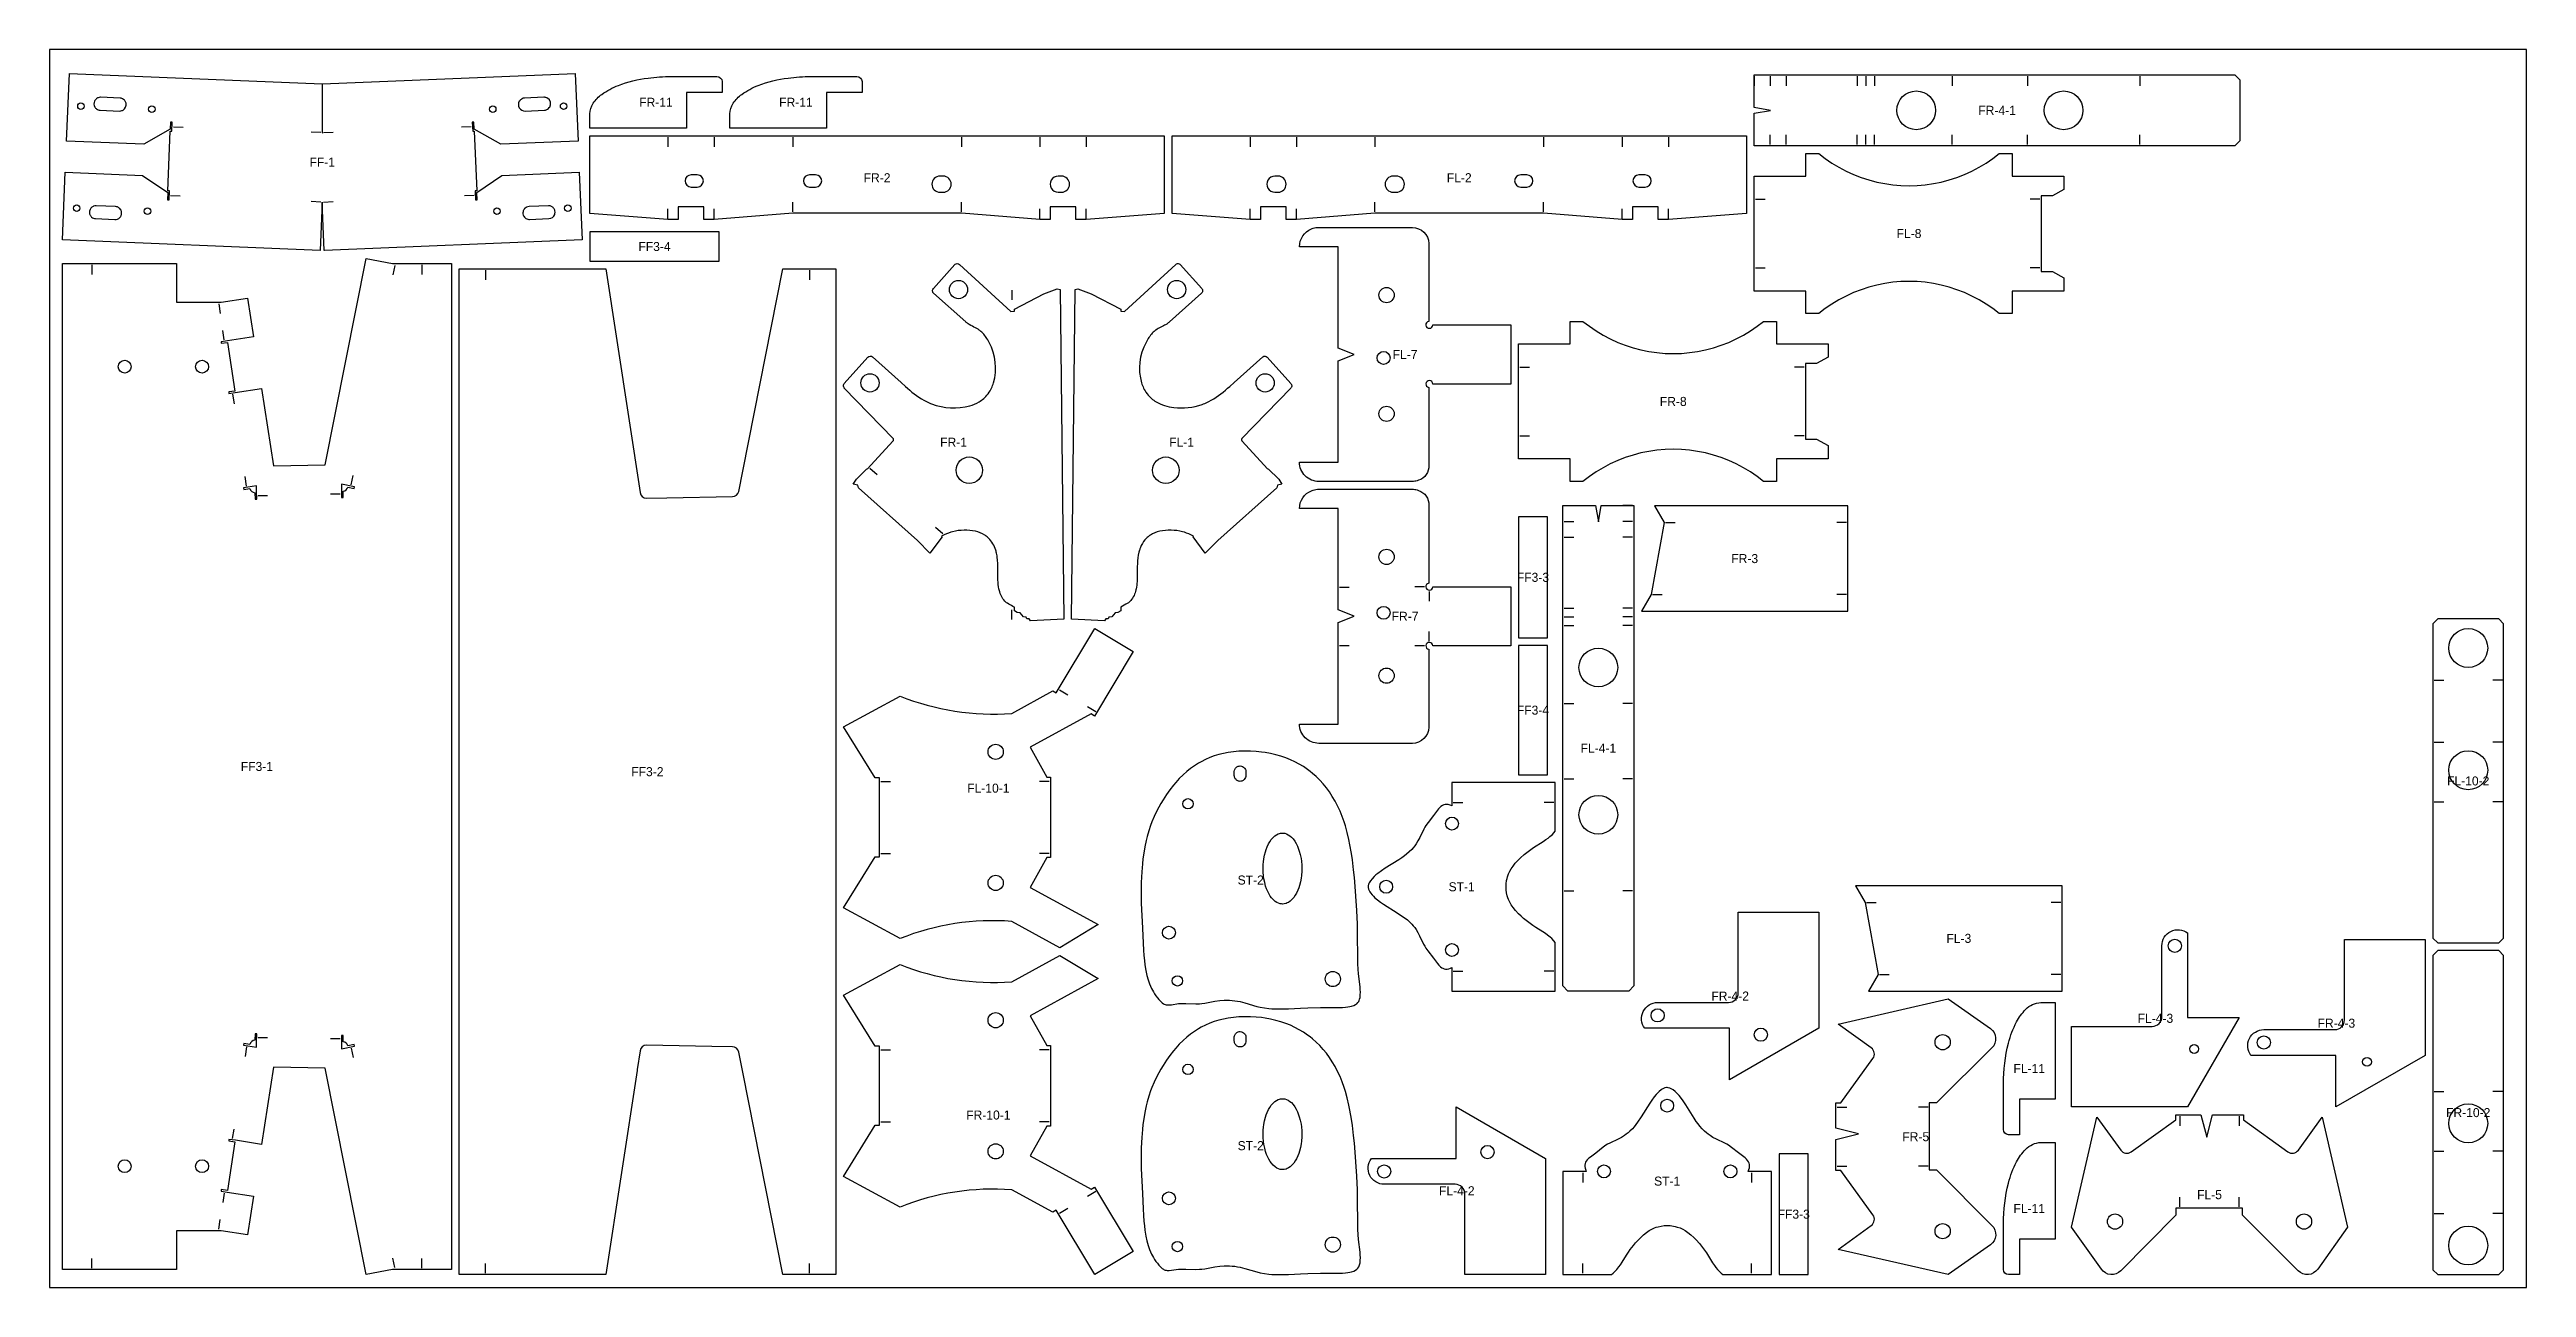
# Model space of a CAD drawing. Header units: inches. Extents: x 0 to 96, y 0 to 48.
import ezdxf
from ezdxf.enums import TextEntityAlignment as Align

# ---------------------------------------------------------------- set-up
doc = ezdxf.new("R2010")
doc.units = ezdxf.units.IN
doc.header["$MEASUREMENT"] = 0
for name, color, linetype in [('CUT', 7, 'Continuous'), ('LABEL', 3, 'Continuous'), ('MARK', 1, 'Continuous'), ('SHEET', 8, 'Continuous')]:
    doc.layers.add(name, color=color, linetype=linetype)

msp = doc.modelspace()

# ---------------------------------------------------------------- linework, layer by layer
at = {"layer": 'CUT'}
for points in [[(16.574, 42.175), (16.563, 42.452), (17.535, 43.117), (20.532, 43.242), (20.642, 40.619), (10.651, 40.203), (10.65, 40.203), (10.572, 42.087), (10.571, 42.076), (10.571, 42.076), (10.571, 42.076), (10.571, 42.076), (10.571, 42.076), (10.57, 42.076), (10.57, 42.076), (10.57, 42.076), (10.57, 42.075), (10.57, 42.075), (10.491, 40.203), (10.49, 40.203), (0.5, 40.619), (0.609, 43.242), (3.607, 43.117), (4.579, 42.452), (4.567, 42.175), (4.567, 42.175), (4.567, 42.175), (4.567, 42.175), (4.567, 42.175), (4.568, 42.175), (4.568, 42.175), (4.63, 42.172), (4.63, 42.172), (4.63, 42.172), (4.631, 42.172), (4.645, 42.517), (4.645, 42.517), (4.645, 42.517), (4.645, 42.517), (4.645, 42.518), (4.583, 42.52), (4.679, 44.839), (4.741, 44.837), (4.742, 44.837), (4.742, 44.837), (4.742, 44.837), (4.742, 44.837), (4.756, 45.182), (4.756, 45.182), (4.756, 45.182), (4.756, 45.182), (4.756, 45.182), (4.756, 45.182), (4.756, 45.182), (4.693, 45.185), (4.693, 45.185), (4.693, 45.185), (4.693, 45.185), (4.693, 45.185), (4.693, 45.185), (4.693, 45.185), (4.681, 44.908), (3.657, 44.326), (0.66, 44.45), (0.769, 47.073), (10.564, 46.665), (10.563, 44.767), (10.578, 44.767), (10.578, 46.665), (20.373, 47.073), (20.482, 44.45), (17.485, 44.326), (16.46, 44.908), (16.449, 45.185), (16.449, 45.185), (16.449, 45.185), (16.449, 45.185), (16.449, 45.185), (16.386, 45.182), (16.386, 45.182), (16.386, 45.182), (16.386, 45.182), (16.386, 45.182), (16.4, 44.837), (16.4, 44.837), (16.4, 44.837), (16.4, 44.837), (16.4, 44.837), (16.462, 44.839), (16.559, 42.52), (16.497, 42.518), (16.497, 42.517), (16.497, 42.517), (16.497, 42.517), (16.496, 42.517), (16.511, 42.172), (16.511, 42.172), (16.511, 42.172), (16.511, 42.172), (16.511, 42.172), (16.511, 42.172), (16.511, 42.172), (16.574, 42.175), (16.574, 42.175), (16.574, 42.175), (16.574, 42.175), (16.574, 42.175), (16.574, 42.175)], [(66.703, 45.642), (66.069, 45.754), (66.069, 47.015), (84.697, 47.015), (84.896, 46.823), (84.896, 44.461), (84.697, 44.269), (66.069, 44.269), (66.069, 45.531)], [(39.783, 41.904), (38.783, 41.904), (38.783, 41.404), (38.387, 41.404), (35.345, 41.654), (28.802, 41.654), (25.76, 41.404), (25.364, 41.404), (25.364, 41.904), (24.364, 41.904), (24.364, 41.404), (23.968, 41.404), (20.942, 41.644), (20.942, 44.654), (43.205, 44.654), (43.205, 41.644), (40.179, 41.404), (39.783, 41.404)], [(46.928, 41.904), (46.928, 41.404), (46.532, 41.404), (43.505, 41.644), (43.505, 44.654), (65.769, 44.654), (65.769, 41.644), (62.742, 41.404), (62.346, 41.404), (62.346, 41.904), (61.346, 41.904), (61.346, 41.404), (60.95, 41.404), (57.908, 41.654), (51.366, 41.654), (48.324, 41.404), (47.928, 41.404), (47.928, 41.904)], [(78.069, 43.094), (78.069, 42.578), (77.626, 42.333), (77.194, 42.333), (77.194, 39.396), (77.626, 39.396), (78.069, 39.151), (78.069, 38.635), (76.069, 38.635), (76.069, 37.76), (75.569, 37.76), (75.319, 37.953), (75.058, 38.131), (74.788, 38.295), (74.509, 38.442), (74.221, 38.573), (73.927, 38.688), (73.627, 38.786), (73.321, 38.866), (73.012, 38.929), (72.699, 38.974), (72.385, 39.001), (72.069, 39.01), (71.753, 39.001), (71.438, 38.974), (71.126, 38.929), (70.816, 38.866), (70.511, 38.786), (70.211, 38.688), (69.916, 38.573), (69.629, 38.442), (69.35, 38.295), (69.079, 38.131), (68.819, 37.953), (68.569, 37.76), (68.069, 37.76), (68.069, 38.635), (66.069, 38.635), (66.069, 43.094), (68.069, 43.094), (68.069, 43.969), (68.569, 43.969), (68.819, 43.776), (69.079, 43.598), (69.35, 43.435), (69.629, 43.287), (69.916, 43.156), (70.211, 43.041), (70.511, 42.943), (70.816, 42.863), (71.126, 42.8), (71.438, 42.755), (71.753, 42.728), (72.069, 42.719), (72.385, 42.728), (72.699, 42.755), (73.012, 42.8), (73.321, 42.863), (73.627, 42.943), (73.927, 43.041), (74.221, 43.156), (74.509, 43.287), (74.788, 43.435), (75.058, 43.598), (75.319, 43.776), (75.569, 43.969), (76.069, 43.969), (76.069, 43.094)], [(25.955, 39.8), (25.955, 40.925), (20.942, 40.925), (20.942, 39.8)], [(6.954, 5.743), (6.945, 5.681), (7.181, 5.645), (6.892, 3.758), (6.656, 3.794), (6.646, 3.732), (6.883, 3.696), (7.907, 3.539), (7.679, 2.045), (6.654, 2.202), (4.924, 2.202), (4.924, 0.702), (0.5, 0.702), (0.5, 39.702), (4.924, 39.702), (4.924, 38.202), (6.654, 38.202), (7.679, 38.359), (7.907, 36.864), (6.893, 36.709), (6.646, 36.671), (6.656, 36.609), (6.892, 36.645), (7.181, 34.758), (6.945, 34.722), (6.954, 34.66), (7.191, 34.696), (8.216, 34.853), (8.674, 31.858), (10.682, 31.895), (12.27, 39.903), (13.287, 39.702), (15.573, 39.702), (15.573, 0.702), (13.287, 0.702), (12.27, 0.5), (10.682, 8.508), (8.674, 8.545), (8.216, 5.55), (7.201, 5.706)], [(68.931, 32.126), (66.931, 32.126), (66.931, 31.251), (66.431, 31.251), (66.181, 31.444), (65.92, 31.622), (65.65, 31.785), (65.371, 31.933), (65.084, 32.064), (64.789, 32.179), (64.489, 32.276), (64.184, 32.357), (63.874, 32.42), (63.561, 32.465), (63.247, 32.492), (62.931, 32.501), (62.615, 32.492), (62.301, 32.465), (61.988, 32.42), (61.679, 32.357), (61.373, 32.276), (61.073, 32.179), (60.779, 32.064), (60.491, 31.933), (60.212, 31.785), (59.942, 31.622), (59.681, 31.444), (59.431, 31.251), (58.931, 31.251), (58.931, 32.126), (56.931, 32.126), (56.931, 36.585), (58.931, 36.585), (58.931, 37.46), (59.431, 37.46), (59.681, 37.267), (59.942, 37.088), (60.212, 36.925), (60.491, 36.778), (60.779, 36.646), (61.073, 36.532), (61.373, 36.434), (61.679, 36.354), (61.988, 36.291), (62.301, 36.246), (62.615, 36.219), (62.931, 36.21), (63.247, 36.219), (63.561, 36.246), (63.874, 36.291), (64.184, 36.354), (64.489, 36.434), (64.789, 36.532), (65.084, 36.646), (65.371, 36.778), (65.65, 36.925), (65.92, 37.088), (66.181, 37.267), (66.431, 37.46), (66.931, 37.46), (66.931, 36.585), (68.931, 36.585), (68.931, 36.069), (68.488, 35.824), (68.056, 35.824), (68.056, 32.886), (68.488, 32.886), (68.931, 32.642)], [(58.056, 29.879), (56.931, 29.879), (56.931, 25.192), (58.056, 25.192)], [(60.028, 29.687), (60.14, 30.321), (61.401, 30.321), (61.401, 11.693), (61.209, 11.494), (58.847, 11.494), (58.655, 11.693), (58.655, 30.321), (59.917, 30.321)], [(62.201, 30.304), (62.576, 29.658), (62.076, 26.866), (61.701, 26.22), (69.701, 26.22), (69.701, 30.304)], [(94.926, 25.92), (92.561, 25.92), (92.371, 25.73), (92.371, 13.55), (92.561, 13.36), (94.926, 13.36), (95.116, 13.55), (95.116, 25.73)], [(58.056, 24.892), (56.931, 24.892), (56.931, 19.879), (58.056, 19.879)], [(43.126, 11.037), (43.17, 11.004), (43.202, 10.987), (43.236, 10.973), (43.274, 10.963), (43.316, 10.957), (43.39, 10.956), (43.486, 10.964), (43.753, 11.005), (43.884, 11.015), (44.037, 11.015), (44.426, 10.999), (44.57, 11.003), (44.664, 11.011), (44.773, 11.026), (45.168, 11.096), (45.361, 11.124), (45.52, 11.136), (45.625, 11.139), (45.731, 11.136), (45.835, 11.13), (45.938, 11.119), (46.041, 11.103), (46.143, 11.083), (46.321, 11.038), (46.796, 10.901), (46.924, 10.869), (47.086, 10.838), (47.255, 10.816), (47.376, 10.806), (47.579, 10.799), (47.732, 10.799), (48.015, 10.808), (48.487, 10.832), (48.768, 10.842), (49.255, 10.851), (49.97, 10.854), (50.118, 10.858), (50.23, 10.865), (50.322, 10.876), (50.4, 10.889), (50.466, 10.905), (50.548, 10.934), (50.613, 10.967), (50.665, 11.004), (50.706, 11.046), (50.739, 11.094), (50.757, 11.132), (50.773, 11.175), (50.791, 11.25), (50.803, 11.342), (50.805, 11.455), (50.802, 11.548), (50.792, 11.661), (50.738, 12.156), (50.723, 12.347), (50.712, 12.545), (50.703, 12.878), (50.699, 13.595), (50.688, 14.086), (50.667, 14.614), (50.634, 15.17), (50.605, 15.552), (50.575, 15.891), (50.545, 16.188), (50.495, 16.585), (50.459, 16.828), (50.4, 17.168), (50.359, 17.371), (50.295, 17.646), (50.226, 17.895), (50.177, 18.05), (50.1, 18.268), (50.016, 18.474), (49.924, 18.672), (49.825, 18.862), (49.718, 19.043), (49.605, 19.215), (49.486, 19.378), (49.36, 19.532), (49.23, 19.676), (49.094, 19.81), (48.954, 19.934), (48.857, 20.012), (48.757, 20.087), (48.601, 20.194), (48.437, 20.292), (48.268, 20.382), (48.094, 20.463), (47.913, 20.536), (47.724, 20.601), (47.529, 20.657), (47.327, 20.704), (47.12, 20.742), (46.979, 20.762), (46.764, 20.784), (46.544, 20.796), (46.319, 20.797), (46.096, 20.789), (45.884, 20.771), (45.684, 20.743), (45.495, 20.707), (45.315, 20.662), (45.14, 20.608), (44.968, 20.543), (44.801, 20.47), (44.638, 20.387), (44.533, 20.327), (44.379, 20.23), (44.227, 20.121), (44.077, 20.002), (43.931, 19.871), (43.788, 19.73), (43.649, 19.579), (43.558, 19.471), (43.424, 19.298), (43.291, 19.111), (43.16, 18.908), (43.074, 18.764), (42.992, 18.619), (42.882, 18.405), (42.816, 18.264), (42.727, 18.055), (42.675, 17.917), (42.605, 17.711), (42.543, 17.492), (42.505, 17.337), (42.453, 17.089), (42.421, 16.912), (42.379, 16.624), (42.356, 16.424), (42.329, 16.12), (42.316, 15.914), (42.308, 15.705), (42.304, 15.387), (42.307, 15.164), (42.315, 14.907), (42.362, 13.937), (42.385, 13.351), (42.398, 13.084), (42.414, 12.87), (42.432, 12.684), (42.453, 12.515), (42.489, 12.294), (42.531, 12.102), (42.578, 11.931), (42.632, 11.777), (42.671, 11.682), (42.713, 11.592), (42.781, 11.465), (42.83, 11.385), (42.883, 11.309), (42.939, 11.236), (42.998, 11.166), (43.061, 11.1)], [(45.919, 19.85), (45.919, 20.012), (45.928, 20.059), (45.946, 20.104), (45.964, 20.131), (45.985, 20.155), (46.022, 20.185), (46.065, 20.207), (46.112, 20.219), (46.144, 20.221), (46.192, 20.216), (46.237, 20.201), (46.279, 20.176), (46.314, 20.144), (46.333, 20.118), (46.348, 20.09), (46.36, 20.06), (46.368, 20.012), (46.367, 19.818), (46.355, 19.771), (46.333, 19.729), (46.303, 19.691), (46.266, 19.661), (46.238, 19.645), (46.207, 19.634), (46.176, 19.627), (46.144, 19.625), (46.112, 19.627), (46.081, 19.634), (46.036, 19.652), (46.009, 19.67), (45.985, 19.691), (45.955, 19.728), (45.939, 19.756), (45.928, 19.786), (45.921, 19.818)], [(58.355, 11.494), (58.355, 13.378), (58.306, 13.438), (58.224, 13.525), (58.163, 13.581), (58.06, 13.664), (57.979, 13.721), (57.88, 13.786), (57.6, 13.958), (57.485, 14.033), (57.38, 14.107), (57.226, 14.226), (57.127, 14.31), (57.031, 14.397), (56.937, 14.489), (56.816, 14.618), (56.724, 14.732), (56.651, 14.838), (56.593, 14.94), (56.546, 15.042), (56.521, 15.113), (56.499, 15.187), (56.473, 15.301), (56.458, 15.419), (56.453, 15.538), (56.459, 15.657), (56.474, 15.775), (56.49, 15.852), (56.51, 15.927), (56.548, 16.035), (56.595, 16.137), (56.652, 16.237), (56.722, 16.339), (56.81, 16.448), (56.92, 16.567), (57.01, 16.656), (57.155, 16.787), (57.255, 16.87), (57.409, 16.987), (57.516, 17.061), (57.895, 17.296), (57.999, 17.366), (58.082, 17.427), (58.153, 17.484), (58.245, 17.57), (58.3, 17.629), (58.355, 17.696), (58.355, 19.579), (54.355, 19.579), (54.355, 18.672), (54.279, 18.705), (54.211, 18.723), (54.147, 18.73), (54.089, 18.726), (54.034, 18.713), (53.982, 18.689), (53.929, 18.654), (53.874, 18.604), (53.834, 18.56), (53.789, 18.503), (53.639, 18.294), (53.428, 18.031), (53.342, 17.912), (53.301, 17.846), (53.26, 17.772), (53.109, 17.45), (53.037, 17.312), (52.966, 17.197), (52.913, 17.124), (52.857, 17.053), (52.798, 16.985), (52.702, 16.89), (52.594, 16.797), (52.511, 16.732), (52.414, 16.663), (52.294, 16.584), (51.768, 16.255), (51.619, 16.158), (51.479, 16.057), (51.406, 15.997), (51.342, 15.938), (51.256, 15.849), (51.192, 15.767), (51.149, 15.696), (51.122, 15.633), (51.108, 15.575), (51.105, 15.539), (51.107, 15.505), (51.119, 15.45), (51.143, 15.39), (51.166, 15.346), (51.197, 15.3), (51.257, 15.223), (51.31, 15.167), (51.369, 15.11), (51.468, 15.025), (51.591, 14.935), (51.703, 14.859), (52.237, 14.525), (52.443, 14.389), (52.542, 14.317), (52.626, 14.251), (52.699, 14.186), (52.795, 14.091), (52.855, 14.023), (52.911, 13.952), (52.964, 13.879), (53.036, 13.764), (53.101, 13.639), (53.256, 13.309), (53.301, 13.228), (53.342, 13.161), (53.418, 13.055), (53.644, 12.772), (53.797, 12.56), (53.845, 12.5), (53.906, 12.438), (53.962, 12.396), (53.998, 12.375), (54.051, 12.355), (54.108, 12.344), (54.167, 12.344), (54.232, 12.355), (54.302, 12.377), (54.355, 12.401), (54.355, 11.494)], [(47.787, 17.618), (47.83, 17.616), (47.873, 17.609), (47.938, 17.59), (48.008, 17.557), (48.072, 17.514), (48.131, 17.464), (48.194, 17.398), (48.261, 17.308), (48.318, 17.214), (48.368, 17.113), (48.4, 17.034), (48.439, 16.921), (48.477, 16.783), (48.506, 16.636), (48.52, 16.533), (48.533, 16.375), (48.537, 16.243), (48.535, 16.136), (48.523, 15.976), (48.509, 15.872), (48.481, 15.722), (48.446, 15.588), (48.418, 15.499), (48.38, 15.401), (48.327, 15.288), (48.281, 15.208), (48.22, 15.12), (48.147, 15.037), (48.082, 14.979), (48.014, 14.933), (47.97, 14.91), (47.926, 14.892), (47.847, 14.872), (47.787, 14.868), (47.744, 14.87), (47.7, 14.877), (47.629, 14.899), (47.565, 14.93), (47.501, 14.972), (47.421, 15.042), (47.36, 15.113), (47.312, 15.178), (47.256, 15.273), (47.206, 15.373), (47.173, 15.452), (47.134, 15.566), (47.097, 15.704), (47.068, 15.851), (47.054, 15.953), (47.04, 16.111), (47.037, 16.243), (47.042, 16.404), (47.051, 16.51), (47.065, 16.614), (47.093, 16.764), (47.127, 16.898), (47.156, 16.987), (47.194, 17.085), (47.247, 17.198), (47.293, 17.278), (47.354, 17.366), (47.426, 17.449), (47.492, 17.507), (47.56, 17.553), (47.625, 17.586), (47.669, 17.601), (47.713, 17.611)], [(70.501, 11.494), (78.001, 11.494), (78.001, 15.579), (70.001, 15.579), (70.376, 14.933), (70.876, 12.14)], [(95.116, 0.69), (95.116, 12.87), (94.926, 13.06), (92.561, 13.06), (92.371, 12.87), (92.371, 0.69), (92.561, 0.5), (94.926, 0.5)], [(43.126, 0.739), (43.17, 0.706), (43.202, 0.688), (43.236, 0.675), (43.274, 0.665), (43.316, 0.659), (43.39, 0.657), (43.486, 0.666), (43.753, 0.707), (43.884, 0.716), (44.037, 0.716), (44.426, 0.7), (44.57, 0.704), (44.664, 0.713), (44.773, 0.727), (45.168, 0.797), (45.361, 0.825), (45.52, 0.837), (45.625, 0.84), (45.731, 0.838), (45.835, 0.831), (45.938, 0.82), (46.041, 0.804), (46.143, 0.784), (46.321, 0.74), (46.796, 0.602), (46.924, 0.571), (47.086, 0.539), (47.255, 0.518), (47.376, 0.508), (47.579, 0.5), (47.732, 0.5), (48.015, 0.509), (48.487, 0.533), (48.768, 0.544), (49.255, 0.552), (49.97, 0.555), (50.118, 0.559), (50.23, 0.566), (50.322, 0.577), (50.4, 0.591), (50.466, 0.607), (50.548, 0.635), (50.613, 0.668), (50.665, 0.705), (50.706, 0.747), (50.739, 0.795), (50.757, 0.833), (50.773, 0.876), (50.791, 0.951), (50.803, 1.043), (50.805, 1.157), (50.802, 1.249), (50.792, 1.363), (50.738, 1.857), (50.723, 2.048), (50.712, 2.247), (50.703, 2.58), (50.699, 3.297), (50.688, 3.787), (50.667, 4.315), (50.634, 4.872), (50.605, 5.253), (50.575, 5.593), (50.545, 5.889), (50.495, 6.286), (50.459, 6.529), (50.4, 6.869), (50.359, 7.072), (50.295, 7.347), (50.226, 7.597), (50.177, 7.751), (50.1, 7.969), (50.016, 8.175), (49.924, 8.373), (49.825, 8.563), (49.718, 8.744), (49.605, 8.916), (49.486, 9.079), (49.36, 9.233), (49.23, 9.377), (49.094, 9.511), (48.954, 9.635), (48.857, 9.713), (48.757, 9.788), (48.601, 9.895), (48.437, 9.993), (48.268, 10.083), (48.094, 10.165), (47.913, 10.238), (47.724, 10.302), (47.529, 10.358), (47.327, 10.405), (47.12, 10.443), (46.979, 10.463), (46.764, 10.485), (46.544, 10.497), (46.319, 10.499), (46.096, 10.49), (45.884, 10.472), (45.684, 10.444), (45.495, 10.408), (45.315, 10.363), (45.14, 10.309), (44.968, 10.245), (44.801, 10.171), (44.638, 10.088), (44.533, 10.028), (44.379, 9.931), (44.227, 9.822), (44.077, 9.703), (43.931, 9.572), (43.788, 9.432), (43.649, 9.28), (43.558, 9.172), (43.424, 8.999), (43.291, 8.812), (43.16, 8.609), (43.074, 8.465), (42.992, 8.32), (42.882, 8.106), (42.816, 7.965), (42.727, 7.756), (42.675, 7.619), (42.605, 7.412), (42.543, 7.193), (42.505, 7.038), (42.453, 6.79), (42.421, 6.613), (42.379, 6.325), (42.356, 6.125), (42.329, 5.821), (42.316, 5.615), (42.308, 5.406), (42.304, 5.088), (42.307, 4.865), (42.315, 4.609), (42.362, 3.638), (42.385, 3.053), (42.398, 2.785), (42.414, 2.571), (42.432, 2.385), (42.453, 2.217), (42.489, 1.995), (42.531, 1.803), (42.578, 1.632), (42.632, 1.478), (42.671, 1.383), (42.713, 1.293), (42.781, 1.166), (42.83, 1.086), (42.883, 1.01), (42.939, 0.937), (42.998, 0.868), (43.061, 0.801)], [(45.919, 9.551), (45.919, 9.713), (45.928, 9.761), (45.946, 9.805), (45.964, 9.832), (45.985, 9.856), (46.022, 9.887), (46.065, 9.908), (46.112, 9.92), (46.144, 9.922), (46.192, 9.917), (46.237, 9.902), (46.279, 9.878), (46.314, 9.845), (46.333, 9.819), (46.348, 9.791), (46.36, 9.761), (46.368, 9.714), (46.367, 9.519), (46.355, 9.473), (46.333, 9.43), (46.303, 9.392), (46.266, 9.362), (46.238, 9.347), (46.207, 9.336), (46.176, 9.329), (46.144, 9.326), (46.112, 9.329), (46.081, 9.335), (46.036, 9.354), (46.009, 9.371), (45.985, 9.392), (45.955, 9.429), (45.939, 9.457), (45.928, 9.487), (45.921, 9.519)], [(58.655, 0.5), (60.538, 0.5), (60.599, 0.549), (60.686, 0.632), (60.742, 0.693), (60.824, 0.795), (60.882, 0.877), (60.947, 0.976), (61.119, 1.256), (61.194, 1.37), (61.268, 1.476), (61.387, 1.629), (61.471, 1.728), (61.558, 1.824), (61.649, 1.918), (61.779, 2.039), (61.893, 2.131), (61.999, 2.204), (62.101, 2.263), (62.203, 2.309), (62.274, 2.335), (62.348, 2.357), (62.462, 2.382), (62.58, 2.397), (62.699, 2.402), (62.818, 2.397), (62.936, 2.381), (63.012, 2.365), (63.087, 2.345), (63.196, 2.307), (63.298, 2.261), (63.398, 2.204), (63.5, 2.133), (63.608, 2.045), (63.727, 1.936), (63.817, 1.845), (63.948, 1.7), (64.031, 1.601), (64.148, 1.446), (64.221, 1.34), (64.457, 0.961), (64.527, 0.856), (64.588, 0.773), (64.645, 0.703), (64.731, 0.61), (64.79, 0.555), (64.856, 0.5), (66.74, 0.5), (66.74, 4.5), (65.833, 4.5), (65.865, 4.576), (65.884, 4.645), (65.891, 4.708), (65.887, 4.766), (65.874, 4.821), (65.85, 4.874), (65.815, 4.926), (65.765, 4.981), (65.721, 5.021), (65.664, 5.067), (65.455, 5.216), (65.191, 5.427), (65.073, 5.513), (65.007, 5.554), (64.933, 5.595), (64.611, 5.746), (64.472, 5.818), (64.358, 5.889), (64.284, 5.942), (64.214, 5.998), (64.146, 6.058), (64.05, 6.153), (63.958, 6.261), (63.893, 6.345), (63.824, 6.442), (63.745, 6.561), (63.416, 7.088), (63.319, 7.236), (63.217, 7.376), (63.158, 7.449), (63.099, 7.513), (63.009, 7.599), (62.928, 7.663), (62.857, 7.706), (62.793, 7.733), (62.736, 7.747), (62.7, 7.75), (62.665, 7.748), (62.61, 7.736), (62.55, 7.713), (62.507, 7.689), (62.461, 7.659), (62.384, 7.598), (62.328, 7.545), (62.27, 7.487), (62.186, 7.387), (62.095, 7.264), (62.02, 7.152), (61.686, 6.618), (61.55, 6.412), (61.478, 6.313), (61.411, 6.229), (61.347, 6.156), (61.251, 6.06), (61.184, 6), (61.113, 5.944), (61.04, 5.891), (60.925, 5.82), (60.8, 5.754), (60.47, 5.599), (60.388, 5.555), (60.322, 5.513), (60.216, 5.437), (59.933, 5.211), (59.72, 5.059), (59.661, 5.01), (59.599, 4.949), (59.556, 4.893), (59.536, 4.858), (59.516, 4.804), (59.505, 4.748), (59.505, 4.688), (59.515, 4.623), (59.538, 4.553), (59.562, 4.5), (58.655, 4.5)], [(47.787, 7.319), (47.83, 7.317), (47.873, 7.31), (47.938, 7.291), (48.008, 7.258), (48.072, 7.216), (48.131, 7.166), (48.194, 7.1), (48.261, 7.009), (48.318, 6.915), (48.368, 6.814), (48.4, 6.736), (48.439, 6.622), (48.477, 6.484), (48.506, 6.337), (48.52, 6.234), (48.533, 6.076), (48.537, 5.944), (48.535, 5.837), (48.523, 5.678), (48.509, 5.574), (48.481, 5.423), (48.446, 5.289), (48.418, 5.2), (48.38, 5.103), (48.327, 4.99), (48.281, 4.91), (48.22, 4.822), (48.147, 4.739), (48.082, 4.681), (48.014, 4.634), (47.97, 4.611), (47.926, 4.593), (47.847, 4.574), (47.787, 4.569), (47.744, 4.572), (47.7, 4.579), (47.629, 4.6), (47.565, 4.631), (47.501, 4.673), (47.421, 4.744), (47.36, 4.814), (47.312, 4.88), (47.256, 4.974), (47.206, 5.075), (47.173, 5.153), (47.134, 5.267), (47.097, 5.405), (47.068, 5.552), (47.054, 5.655), (47.04, 5.812), (47.037, 5.944), (47.042, 6.105), (47.051, 6.211), (47.065, 6.315), (47.093, 6.466), (47.127, 6.599), (47.156, 6.688), (47.194, 6.786), (47.247, 6.899), (47.293, 6.979), (47.354, 7.067), (47.426, 7.15), (47.492, 7.208), (47.56, 7.255), (47.625, 7.287), (47.669, 7.302), (47.713, 7.313)], [(68.165, 5.187), (67.04, 5.187), (67.04, 0.5), (68.165, 0.5)]]:
    msp.add_lwpolyline(points, close=True, dxfattribs=at)
for points in [[(1.957, 46.147), (1.957, 46.147, 0.074468), (1.885, 46.132), (1.885, 46.132), (1.862, 46.122), (1.862, 46.122), (1.841, 46.111), (1.821, 46.097), (1.821, 46.097), (1.802, 46.081, 0.074966), (1.756, 46.024), (1.756, 46.024), (1.744, 46.002, 0.251077), (1.758, 45.767), (1.771, 45.747), (1.787, 45.728), (1.787, 45.728), (1.804, 45.711), (1.824, 45.695, 0.148408), (1.961, 45.647), (2.71, 45.616, 0.098667), (2.806, 45.631), (2.806, 45.631), (2.829, 45.641), (2.829, 45.641), (2.85, 45.652), (2.85, 45.652), (2.871, 45.666), (2.871, 45.666), (2.89, 45.682), (2.907, 45.699, 0.330378), (2.934, 45.996), (2.92, 46.016), (2.904, 46.035), (2.904, 46.035, 0.198923), (2.731, 46.116), (1.981, 46.147)], [(19.253, 45.661), (19.253, 45.661), (19.276, 45.67), (19.297, 45.682, 0.098706), (19.37, 45.747), (19.384, 45.767), (19.384, 45.767, 0.414192), (19.301, 46.111), (19.279, 46.122, 0.05029), (19.233, 46.139), (19.209, 46.144), (19.185, 46.147), (19.185, 46.147), (19.16, 46.147), (18.411, 46.116, 0.099445), (18.316, 46.093), (18.316, 46.093), (18.294, 46.081), (18.294, 46.081), (18.274, 46.068), (18.274, 46.068), (18.255, 46.052, 0.050477), (18.222, 46.016), (18.208, 45.996), (18.208, 45.996, 0.599159), (18.432, 45.616), (19.181, 45.647, 0.073419)], [(20.942, 44.954), (20.942, 45.504, -0.144631), (21.071, 45.916, -0.088668), (21.406, 46.262, -0.066804), (22.046, 46.607, -0.059091), (23.197, 46.894, -0.033709), (24.092, 46.954), (25.867, 46.954, -0.414), (26.067, 46.754), (26.067, 46.329), (24.692, 46.329), (24.692, 44.954)], [(26.367, 44.954), (26.367, 45.504, -0.144631), (26.496, 45.916, -0.088668), (26.831, 46.262, -0.066804), (27.471, 46.607, -0.059091), (28.622, 46.894, -0.033709), (29.517, 46.954), (31.292, 46.954, -0.414), (31.492, 46.754), (31.492, 46.329), (30.117, 46.329), (30.117, 44.954)], [(24.871, 42.668), (25.107, 42.668, 1), (25.107, 43.14), (24.871, 43.14, 0.998727)], [(29.455, 42.668), (29.692, 42.668, 1), (29.692, 43.14), (29.455, 43.14, 0.999486)], [(34.511, 42.466), (34.636, 42.466, 1), (34.636, 43.091), (34.511, 43.091, 0.998783)], [(39.095, 42.466), (39.22, 42.466, 1), (39.22, 43.091), (39.095, 43.091, 1.000542)], [(47.49, 42.466), (47.615, 42.466, 1), (47.615, 43.091), (47.49, 43.091, 1.000223)], [(52.2, 43.091), (52.075, 43.091, 1), (52.075, 42.466), (52.2, 42.466, 0.998783)], [(57.255, 43.14), (57.019, 43.14, 1), (57.019, 42.668), (57.255, 42.668, 0.999486)], [(61.839, 43.14), (61.603, 43.14, 1), (61.603, 42.668), (61.839, 42.668, 0.998727)], [(2.787, 41.723), (2.787, 41.723), (2.78, 41.746), (2.78, 41.746), (2.77, 41.769, 0.148715), (2.672, 41.876), (2.672, 41.876), (2.65, 41.887), (2.65, 41.887), (2.628, 41.896), (2.627, 41.896, 0.071657), (2.555, 41.91), (1.806, 41.941, 0.098218), (1.71, 41.926), (1.687, 41.917), (1.666, 41.905), (1.666, 41.905), (1.645, 41.891, 0.250659), (1.546, 41.677), (1.549, 41.653), (1.554, 41.629, 0.05029), (1.571, 41.583), (1.582, 41.561), (1.596, 41.541), (1.596, 41.541), (1.612, 41.522), (1.629, 41.505), (1.629, 41.505, 0.173489), (1.785, 41.442), (2.535, 41.41, 0.097668), (2.631, 41.425), (2.631, 41.425), (2.654, 41.435, 0.075109), (2.714, 41.476), (2.714, 41.476), (2.732, 41.494), (2.732, 41.494), (2.747, 41.513), (2.747, 41.513), (2.76, 41.533), (2.76, 41.533), (2.772, 41.555), (2.772, 41.555), (2.781, 41.578), (2.788, 41.601, 0.123759)], [(18.347, 41.674, 0.099377), (18.361, 41.578), (18.37, 41.555), (18.37, 41.555), (18.381, 41.533, 0.100071), (18.446, 41.461), (18.466, 41.447), (18.466, 41.447, 0.148927), (18.607, 41.41), (19.356, 41.442, 0.303254), (19.581, 41.605), (19.581, 41.605), (19.588, 41.629, 0.124375), (19.589, 41.75), (19.582, 41.774, 0.123642), (19.515, 41.875), (19.496, 41.891), (19.476, 41.905), (19.476, 41.905), (19.454, 41.917), (19.454, 41.917), (19.432, 41.926), (19.432, 41.926), (19.408, 41.933), (19.408, 41.933, 0.073929), (19.335, 41.941), (18.586, 41.91, 0.099286), (18.491, 41.887), (18.47, 41.876), (18.47, 41.876, 0.148195), (18.371, 41.769), (18.371, 41.769), (18.362, 41.746), (18.362, 41.746, 0.076042), (18.347, 41.674)], [(50.57, 36.177), (49.945, 36.423), (49.945, 40.354), (49.945, 40.354), (49.945, 40.354), (49.945, 40.354), (49.945, 40.354), (49.945, 40.354), (48.445, 40.354, -0.303391), (48.908, 41.047), (48.942, 41.06), (48.977, 41.072), (48.977, 41.072, -0.074029), (49.195, 41.104), (52.82, 41.104, -0.39751), (53.46, 40.479), (53.46, 37.456, 2.227062), (53.609, 37.323), (56.631, 37.323), (56.631, 35.031), (53.609, 35.031, 2.226373), (53.46, 34.899), (53.46, 31.876, -0.344274), (53.059, 31.298), (53.03, 31.287), (53.001, 31.278, -0.073874), (52.82, 31.251), (49.195, 31.251, -0.414234), (48.445, 32.001), (49.945, 32.001), (49.945, 32.001), (49.945, 32.001), (49.945, 32.001), (49.945, 32.001), (49.945, 32.001), (49.945, 32.001), (49.945, 35.931)], [(30.469, 39.5), (30.469, 0.5), (28.421, 0.5), (26.866, 8.347), (26.71, 9.13, 0.352683), (26.47, 9.332), (25.672, 9.346), (23.14, 9.392, 0.375307), (22.888, 9.18), (22.776, 8.45), (22.77, 8.409), (21.558, 0.5), (15.874, 0.5), (15.874, 39.5), (21.558, 39.5), (22.888, 30.82, 0.375634), (23.14, 30.608), (23.92, 30.622), (26.47, 30.668, 0.352683), (26.71, 30.869), (26.866, 31.653), (28.421, 39.5)], [(34.59, 29.11), (34.59, 29.11), (34.12, 28.467), (34.12, 28.467), (33.634, 28.962), (33.634, 28.962), (31.349, 31.003), (31.349, 31.003), (31.324, 31.103), (31.324, 31.103), (31.324, 31.103), (31.324, 31.103), (31.324, 31.103), (31.324, 31.103), (31.324, 31.103), (31.324, 31.103), (31.324, 31.103), (31.324, 31.103), (31.324, 31.103), (31.151, 31.15), (31.27, 31.344), (31.27, 31.344), (31.679, 31.74), (31.691, 31.73), (31.691, 31.73), (31.691, 31.73), (31.691, 31.73), (31.691, 31.73), (31.692, 31.73), (31.692, 31.73), (31.692, 31.73), (31.692, 31.73), (31.692, 31.73), (32.7, 32.833), (32.707, 32.843), (32.707, 32.843), (32.707, 32.843), (32.712, 32.855, 0.108372), (32.715, 32.881), (32.712, 32.893), (32.712, 32.893), (32.706, 32.905), (32.706, 32.905), (32.706, 32.905), (32.698, 32.915), (30.804, 34.875), (30.792, 34.89), (30.782, 34.906, -0.150932), (30.77, 34.978), (30.773, 34.997, -0.077857), (30.789, 35.031), (30.789, 35.031), (30.8, 35.045), (31.718, 36.07, -0.413612), (31.894, 36.08), (33.004, 35.086), (33.171, 34.938), (33.171, 34.938), (33.256, 34.864), (33.256, 34.864, 0.063511), (33.987, 34.348), (34.037, 34.324, 0.013753), (34.138, 34.278), (34.138, 34.278), (34.189, 34.258), (34.189, 34.258, 0.155847), (35.668, 34.186, 0.062389), (36.026, 34.341), (36.074, 34.37), (36.074, 34.37), (36.12, 34.402), (36.12, 34.402), (36.164, 34.435), (36.207, 34.471), (36.207, 34.471), (36.248, 34.509), (36.248, 34.509), (36.287, 34.549), (36.287, 34.549, 0.055599), (36.456, 34.771), (36.483, 34.82), (36.483, 34.82), (36.509, 34.87), (36.509, 34.87), (36.532, 34.92), (36.532, 34.92), (36.553, 34.972), (36.573, 35.024), (36.573, 35.024), (36.59, 35.077), (36.59, 35.077, 0.197064), (36.415, 36.643), (36.415, 36.643), (36.388, 36.692), (36.388, 36.692), (36.36, 36.741), (36.33, 36.789, 0.094086), (36.057, 37.104), (36.057, 37.104), (36.034, 37.12), (36.034, 37.12), (35.988, 37.151), (35.988, 37.151), (35.941, 37.18), (35.941, 37.18), (35.892, 37.206), (35.892, 37.207, -0.020865), (35.644, 37.338), (35.598, 37.368), (35.575, 37.384), (35.575, 37.384), (35.552, 37.4), (35.531, 37.418), (35.531, 37.418), (35.51, 37.436), (34.263, 38.551), (34.25, 38.566), (34.239, 38.582), (34.239, 38.582), (34.23, 38.599, -0.282551), (34.254, 38.728), (35.087, 39.659), (35.102, 39.673, -0.369144), (35.264, 39.669), (37.256, 37.843), (37.256, 37.843), (37.257, 37.843), (37.398, 37.854), (37.398, 37.854), (37.398, 37.854), (37.398, 37.854), (37.398, 37.854), (37.398, 37.854), (37.398, 37.855), (37.399, 37.855), (37.399, 37.855), (37.399, 37.855), (37.399, 37.937), (38.542, 38.524), (38.542, 38.524), (39.058, 38.718), (39.167, 38.697), (39.307, 25.911), (38.023, 25.848), (37.974, 25.93), (37.974, 25.93), (37.974, 25.93), (37.974, 25.93), (37.974, 25.93), (37.974, 25.93), (37.973, 25.93), (37.973, 25.931), (37.881, 25.924), (37.855, 25.993), (37.855, 25.993), (37.855, 25.993), (37.855, 25.993), (37.855, 25.993), (37.855, 25.993), (37.855, 25.993), (37.854, 25.994), (37.747, 26.001), (37.613, 26.162), (37.613, 26.162), (37.613, 26.162), (37.613, 26.162), (37.613, 26.162), (37.613, 26.163), (37.506, 26.169), (37.399, 26.236), (37.399, 26.377), (37.399, 26.377), (37.399, 26.377), (37.398, 26.377), (37.398, 26.377), (37.398, 26.377), (37.398, 26.377), (37.398, 26.377), (37.398, 26.377), (37.398, 26.377), (37.367, 26.393), (37.336, 26.409), (37.336, 26.409, 0.015823), (37.126, 26.527), (37.126, 26.527), (37.096, 26.55), (37.096, 26.551), (37.066, 26.576, -0.139894), (36.826, 26.969), (36.816, 27.007), (36.806, 27.045), (36.806, 27.045), (36.798, 27.083, -0.041743), (36.76, 27.43, -0.010938), (36.755, 27.819, 0.034785), (36.731, 28.323, 0.02975), (36.694, 28.514), (36.694, 28.514), (36.683, 28.551), (36.683, 28.551), (36.672, 28.588, 0.121406), (36.396, 29.052), (36.368, 29.079, 0.022048), (36.308, 29.129), (36.308, 29.129), (36.277, 29.152), (36.277, 29.152), (36.245, 29.174), (36.245, 29.174, 0.086909), (35.887, 29.321, 0.117197), (35.001, 29.301), (35.001, 29.301), (34.926, 29.281, 0.032759), (34.6, 29.146), (34.572, 29.127), (34.572, 29.127), (34.572, 29.127), (34.572, 29.127), (34.572, 29.127), (34.572, 29.126), (34.572, 29.126), (34.572, 29.126), (34.572, 29.126), (34.572, 29.126), (34.59, 29.11)], [(44.324, 29.11), (44.324, 29.11), (44.341, 29.126), (44.342, 29.126), (44.342, 29.126), (44.342, 29.126), (44.342, 29.126), (44.342, 29.127), (44.342, 29.127), (44.342, 29.127), (44.342, 29.127), (44.341, 29.127), (44.313, 29.146, 0.032759), (43.988, 29.281), (43.913, 29.301), (43.913, 29.301, 0.117197), (43.027, 29.321, 0.088494), (42.669, 29.174), (42.668, 29.174), (42.636, 29.152), (42.636, 29.152), (42.605, 29.129), (42.605, 29.129), (42.575, 29.104), (42.545, 29.079), (42.545, 29.079), (42.517, 29.052, 0.083293), (42.314, 28.768), (42.298, 28.733), (42.282, 28.698), (42.282, 28.698, 0.023409), (42.242, 28.588), (42.23, 28.551), (42.23, 28.551), (42.22, 28.514), (42.22, 28.514, 0.057184), (42.161, 28.052, 0.006968), (42.158, 27.663, -0.053173), (42.116, 27.083), (42.107, 27.045), (42.107, 27.045, -0.129162), (41.903, 26.631), (41.876, 26.602), (41.847, 26.576), (41.847, 26.576), (41.818, 26.551), (41.818, 26.55), (41.787, 26.527), (41.787, 26.527, -0.00747), (41.515, 26.377), (41.515, 26.377), (41.515, 26.377), (41.515, 26.377), (41.515, 26.377), (41.515, 26.377), (41.515, 26.377), (41.515, 26.377), (41.515, 26.377), (41.515, 26.377), (41.515, 26.236), (41.408, 26.169), (41.301, 26.163), (41.301, 26.162), (41.301, 26.162), (41.301, 26.162), (41.301, 26.162), (41.3, 26.162), (41.167, 26.001), (41.059, 25.994), (41.059, 25.993), (41.059, 25.993), (41.059, 25.993), (41.059, 25.993), (41.059, 25.993), (41.059, 25.993), (41.058, 25.993), (41.033, 25.924), (40.94, 25.931), (40.94, 25.93), (40.94, 25.93), (40.94, 25.93), (40.94, 25.93), (40.94, 25.93), (40.94, 25.93), (40.939, 25.93), (40.891, 25.848), (39.607, 25.911), (39.747, 38.697), (39.856, 38.718), (40.372, 38.524), (40.372, 38.524), (41.515, 37.937), (41.515, 37.855), (41.515, 37.855), (41.515, 37.855), (41.515, 37.855), (41.515, 37.854), (41.515, 37.854), (41.515, 37.854), (41.515, 37.854), (41.515, 37.854), (41.516, 37.854), (41.657, 37.843), (41.657, 37.843), (41.657, 37.843), (43.65, 39.669), (43.665, 39.681), (43.682, 39.69), (43.682, 39.69, -0.2819), (43.812, 39.673), (43.826, 39.659), (44.66, 38.728), (44.672, 38.712), (44.681, 38.695), (44.681, 38.695, -0.200045), (44.683, 38.599), (44.675, 38.582, -0.077771), (44.65, 38.551), (43.404, 37.436), (43.383, 37.418), (43.383, 37.418), (43.361, 37.4), (43.339, 37.384, -0.035661), (43.171, 37.284), (43.022, 37.207), (43.022, 37.206), (42.973, 37.18), (42.973, 37.18), (42.925, 37.151), (42.925, 37.151), (42.879, 37.12), (42.879, 37.12), (42.857, 37.104), (42.857, 37.104, 0.090636), (42.583, 36.789), (42.554, 36.741), (42.526, 36.692), (42.526, 36.692), (42.499, 36.643), (42.499, 36.643, 0.197397), (42.323, 35.077), (42.323, 35.077), (42.341, 35.024), (42.341, 35.024), (42.36, 34.972), (42.381, 34.92), (42.381, 34.92), (42.405, 34.87), (42.405, 34.87), (42.43, 34.82), (42.43, 34.82), (42.458, 34.771, 0.055599), (42.626, 34.549), (42.626, 34.549), (42.666, 34.509), (42.666, 34.509), (42.707, 34.471, 0.024498), (42.794, 34.402), (42.794, 34.402), (42.84, 34.37), (42.84, 34.37), (42.887, 34.341, 0.103993), (43.573, 34.119, 0.109761), (44.672, 34.238), (44.724, 34.258), (44.724, 34.258), (44.775, 34.278), (44.775, 34.278), (44.826, 34.3), (44.876, 34.324), (44.876, 34.324), (44.926, 34.348, 0.061923), (45.657, 34.864), (45.658, 34.864), (45.743, 34.938), (45.743, 34.938), (45.91, 35.086), (47.019, 36.08, -0.413779), (47.196, 36.07), (48.113, 35.045), (48.124, 35.031), (48.124, 35.031), (48.134, 35.014), (48.14, 34.997), (48.14, 34.997), (48.144, 34.978, -0.150932), (48.131, 34.906), (48.122, 34.89), (48.11, 34.875), (46.215, 32.915), (46.207, 32.905), (46.207, 32.905), (46.207, 32.905), (46.202, 32.893), (46.202, 32.893), (46.199, 32.881, 0.109818), (46.201, 32.855), (46.206, 32.843), (46.206, 32.843), (46.206, 32.843), (46.214, 32.833), (47.221, 31.73), (47.221, 31.73), (47.222, 31.73), (47.222, 31.73), (47.222, 31.73), (47.222, 31.73), (47.222, 31.73), (47.222, 31.73), (47.223, 31.73), (47.223, 31.73), (47.234, 31.74), (47.643, 31.344), (47.643, 31.344), (47.762, 31.15), (47.59, 31.103), (47.59, 31.103), (47.59, 31.103), (47.59, 31.103), (47.589, 31.103), (47.589, 31.103), (47.589, 31.103), (47.589, 31.103), (47.589, 31.103), (47.589, 31.103), (47.589, 31.103), (47.565, 31.003), (47.564, 31.003), (45.279, 28.962), (45.279, 28.962), (44.793, 28.467), (44.793, 28.467), (44.324, 29.11)], [(8.02, 31.082), (7.514, 31.005), (7.524, 30.943), (7.764, 30.98, 0.282654), (7.963, 30.812), (7.967, 30.569), (8.03, 30.57), (8.025, 30.82)], [(11.31, 31.144), (11.315, 30.869), (11.32, 30.63), (11.382, 30.631), (11.378, 30.874, 0.260837), (11.564, 31.03), (11.802, 30.983), (11.814, 31.044)], [(50.57, 26.024), (49.945, 26.27), (49.945, 30.2), (49.945, 30.2), (49.945, 30.2), (49.945, 30.2), (49.945, 30.201), (49.945, 30.201), (49.945, 30.201), (48.445, 30.201, -0.303249), (48.908, 30.894), (48.942, 30.907), (48.977, 30.918), (48.977, 30.918, -0.07313), (49.195, 30.951), (52.82, 30.951, -0.074553), (53.001, 30.924), (53.03, 30.914), (53.059, 30.903, -0.344274), (53.46, 30.326), (53.46, 27.303, 2.226069), (53.609, 27.17), (56.631, 27.17), (56.631, 24.878), (53.609, 24.878, 2.227366), (53.46, 24.746), (53.46, 21.722, -0.39751), (52.82, 21.097), (49.195, 21.097, -0.414267), (48.445, 21.847), (49.945, 21.847), (49.945, 21.848), (49.945, 21.848), (49.945, 21.848), (49.945, 21.848), (49.945, 21.848), (49.945, 25.778)], [(40.644, 14.068), (39.155, 13.174), (37.292, 14.196, 0.114204), (32.968, 13.528), (30.769, 14.716), (32, 16.697), (32.17, 16.697), (32.17, 19.759), (32, 19.759), (30.769, 21.74), (32.968, 22.928, 0.114204), (37.292, 22.26), (38.881, 23.132), (39.016, 23.051), (40.515, 25.548), (42.004, 24.654), (40.505, 22.157), (40.37, 22.238), (38.013, 20.945), (38.647, 19.789), (38.795, 19.789), (38.795, 16.667), (38.647, 16.667), (38.013, 15.511)], [(65.112, 8.05), (65.112, 10.05), (61.826, 10.05, -0.618), (62.326, 11.05), (65.076, 11.05, 0.4144), (65.451, 11.425), (65.451, 14.55), (68.576, 14.55), (68.576, 10.05)], [(84.869, 10.463), (82.869, 6.998), (78.369, 6.998), (78.369, 10.123), (81.494, 10.123, 0.4144), (81.869, 10.498), (81.869, 13.248, -0.618), (82.869, 13.748), (82.869, 10.463)], [(88.606, 6.998), (88.606, 8.998), (85.321, 8.998, -0.618), (85.821, 9.998), (88.571, 9.998, 0.4144), (88.946, 10.373), (88.946, 13.498), (92.071, 13.498), (92.071, 8.998)], [(40.644, 11.98), (38.013, 10.537), (38.647, 9.381), (38.795, 9.381), (38.795, 6.258), (38.647, 6.258), (38.013, 5.103), (40.37, 3.809), (40.505, 3.89), (42.004, 1.394), (40.515, 0.5), (39.016, 2.996), (38.881, 2.915), (37.292, 3.788, 0.114204), (32.968, 3.12), (30.769, 4.308), (32, 6.288), (32.17, 6.288), (32.17, 9.351), (32, 9.351), (30.769, 11.332), (32.968, 12.52, 0.114204), (37.292, 11.852), (39.155, 12.874)], [(70.106, 5.957), (69.231, 6.179), (69.231, 7.158), (69.426, 7.158), (70.67, 8.878, 0.414073), (70.604, 9.29), (69.324, 10.216), (73.588, 11.194), (75.221, 10.04, -0.466793), (75.283, 9.288), (73.128, 7.158), (72.856, 7.158), (72.856, 4.566), (73.128, 4.566), (75.283, 2.407, -0.466844), (75.221, 1.654), (73.588, 0.5), (69.324, 1.478), (70.604, 2.404, 0.414133), (70.67, 2.816), (69.426, 4.536), (69.231, 4.536), (69.231, 5.734)], [(77.73, 11.05), (77.73, 7.3), (76.355, 7.3), (76.355, 5.925), (75.93, 5.925, -0.414), (75.73, 6.125), (75.73, 7.9, -0.064064), (75.924, 9.475, -0.058587), (76.238, 10.295, -0.076972), (76.59, 10.778, -0.197665), (77.18, 11.05)], [(8.02, 9.321), (8.025, 9.594), (8.03, 9.833), (7.967, 9.834), (7.963, 9.591, 0.2822), (7.764, 9.423), (7.524, 9.46), (7.514, 9.398)], [(11.31, 9.259), (11.814, 9.359), (11.802, 9.42), (11.564, 9.373, 0.261222), (11.378, 9.529), (11.382, 9.772), (11.32, 9.773)], [(54.516, 7), (57.98, 5), (57.98, 0.5), (54.855, 0.5), (54.855, 3.625, 0.4144), (54.48, 4), (51.73, 4, -0.618), (51.23, 5), (54.516, 5)], [(83.607, 5.823), (83.829, 6.698), (85.027, 6.698), (85.027, 6.504), (86.747, 5.26, 0.414133), (87.159, 5.326), (88.085, 6.606), (89.063, 2.342), (87.909, 0.708, -0.466844), (87.157, 0.646), (84.997, 2.801), (84.997, 3.073), (82.405, 3.073), (82.405, 2.801), (80.276, 0.646, -0.466793), (79.523, 0.708), (78.369, 2.342), (79.347, 6.606), (80.273, 5.326, 0.414073), (80.685, 5.26), (82.405, 6.504), (82.405, 6.698), (83.384, 6.698)], [(77.73, 5.625), (77.73, 1.875), (76.355, 1.875), (76.355, 0.5), (75.93, 0.5, -0.414), (75.73, 0.7), (75.73, 2.475, -0.064064), (75.924, 4.05, -0.058587), (76.238, 4.87, -0.076972), (76.59, 5.353, -0.197665), (77.18, 5.625)]]:
    msp.add_lwpolyline(points, format="xyb", close=True, dxfattribs=at)
for centre, radius in [((72.351, 45.642), 0.75), ((78.06, 45.642), 0.75), ((1.216, 45.803), 0.125), ((3.964, 45.689), 0.125), ((17.178, 45.689), 0.125), ((19.925, 45.803), 0.125), ((1.052, 41.848), 0.125), ((3.799, 41.733), 0.125), ((17.342, 41.733), 0.125), ((20.09, 41.848), 0.125), ((35.23, 38.693), 0.354), ((43.683, 38.693), 0.354), ((51.82, 38.479), 0.295), ((2.912, 35.702), 0.25), ((5.912, 35.702), 0.25), ((51.704, 36.043), 0.25), ((31.799, 35.074), 0.354), ((47.114, 35.074), 0.354), ((51.82, 33.876), 0.295), ((35.649, 31.689), 0.512), ((43.265, 31.689), 0.512), ((51.82, 28.326), 0.295), ((51.704, 26.159), 0.25), ((93.743, 24.793), 0.755), ((51.82, 23.722), 0.295), ((60.028, 24.039), 0.75), ((36.67, 20.77), 0.295), ((93.743, 20.056), 0.755), ((44.124, 18.753), 0.2), ((60.028, 18.33), 0.75), ((54.355, 17.987), 0.25), ((36.67, 15.686), 0.295), ((51.805, 15.537), 0.25), ((43.385, 13.757), 0.25), ((82.369, 13.248), 0.256), ((54.355, 13.087), 0.25), ((43.713, 11.887), 0.2), ((49.736, 11.96), 0.295), ((36.67, 10.362), 0.295), ((62.326, 10.55), 0.256), ((66.326, 9.8), 0.256), ((73.373, 9.509), 0.295), ((85.821, 9.498), 0.256), ((44.124, 8.455), 0.2), ((83.119, 9.248), 0.17), ((89.821, 8.748), 0.17), ((62.697, 7.05), 0.25), ((93.743, 6.364), 0.755), ((2.912, 4.702), 0.25), ((5.912, 4.702), 0.25), ((36.67, 5.278), 0.295), ((55.73, 5.25), 0.256), ((51.73, 4.5), 0.256), ((60.247, 4.5), 0.25), ((65.147, 4.5), 0.25), ((43.385, 3.458), 0.25), ((49.736, 1.662), 0.295), ((73.373, 2.185), 0.295), ((80.054, 2.556), 0.295), ((87.378, 2.556), 0.295), ((93.743, 1.627), 0.755), ((43.713, 1.588), 0.2)]:
    msp.add_circle(centre, radius, dxfattribs=at)
at = {"layer": 'MARK'}
for p, q in [((66.069, 46.965), (66.069, 46.59)), ((66.687, 46.965), (66.687, 46.59)), ((67.305, 46.965), (67.305, 46.59)), ((70.055, 46.965), (70.055, 46.59)), ((70.39, 46.965), (70.39, 46.59)), ((70.726, 46.965), (70.726, 46.59)), ((73.747, 46.965), (73.747, 46.59)), ((76.664, 46.965), (76.664, 46.59)), ((81.013, 46.965), (81.013, 46.59)), ((4.799, 45.008), (5.174, 44.993)), ((10.521, 44.782), (10.146, 44.797)), ((10.621, 44.782), (10.995, 44.797)), ((16.343, 45.008), (15.968, 44.993)), ((23.968, 44.604), (23.968, 44.229)), ((25.76, 44.604), (25.76, 44.229)), ((28.802, 44.604), (28.802, 44.229)), ((35.345, 44.604), (35.345, 44.229)), ((38.387, 44.604), (38.387, 44.229)), ((40.179, 44.604), (40.179, 44.229)), ((46.532, 44.604), (46.532, 44.229)), ((48.324, 44.604), (48.324, 44.229)), ((51.366, 44.604), (51.366, 44.229)), ((57.908, 44.604), (57.908, 44.229)), ((60.95, 44.604), (60.95, 44.229)), ((62.742, 44.604), (62.742, 44.229)), ((66.069, 44.319), (66.069, 44.694)), ((66.687, 44.319), (66.687, 44.694)), ((67.305, 44.319), (67.305, 44.694)), ((70.055, 44.319), (70.055, 44.694)), ((70.39, 44.319), (70.39, 44.694)), ((70.726, 44.319), (70.726, 44.694)), ((73.747, 44.319), (73.747, 44.694)), ((76.664, 44.319), (76.664, 44.694)), ((81.013, 44.319), (81.013, 44.694)), ((4.688, 42.343), (5.063, 42.326)), ((16.454, 42.343), (16.079, 42.326)), ((10.521, 42.087), (10.146, 42.103)), ((10.621, 42.087), (10.995, 42.103)), ((23.968, 41.454), (23.968, 41.829)), ((25.76, 41.454), (25.76, 41.829)), ((28.802, 41.704), (28.802, 42.079)), ((35.345, 41.704), (35.345, 42.079)), ((38.387, 41.454), (38.387, 41.829)), ((40.179, 41.454), (40.179, 41.829)), ((46.532, 41.454), (46.532, 41.829)), ((48.324, 41.454), (48.324, 41.829)), ((51.366, 41.704), (51.366, 42.079)), ((57.908, 41.704), (57.908, 42.079)), ((60.95, 41.454), (60.95, 41.829)), ((62.742, 41.454), (62.742, 41.829)), ((66.119, 42.198), (66.494, 42.198)), ((77.144, 42.198), (76.769, 42.198)), ((1.641, 39.652), (1.641, 39.277)), ((13.379, 39.632), (13.306, 39.265)), ((14.433, 39.652), (14.433, 39.277)), ((16.895, 39.45), (16.895, 39.075)), ((29.448, 39.45), (29.448, 39.075)), ((66.119, 39.531), (66.494, 39.531)), ((77.144, 39.531), (76.769, 39.531)), ((37.295, 38.667), (37.295, 38.292)), ((6.559, 38.136), (6.615, 37.766)), ((6.772, 36.741), (6.716, 37.111)), ((56.981, 35.689), (57.356, 35.689)), ((68.006, 35.689), (67.631, 35.689)), ((7.096, 34.631), (7.152, 34.26)), ((56.981, 33.022), (57.356, 33.022)), ((68.006, 33.022), (67.631, 33.022)), ((31.798, 31.774), (32.076, 31.522)), ((7.64, 31.075), (7.584, 31.446)), ((11.267, 30.764), (10.892, 30.758)), ((11.692, 31.12), (11.764, 31.487)), ((8.077, 30.707), (8.452, 30.713)), ((58.705, 30.321), (59.08, 30.321)), ((61.351, 30.321), (60.976, 30.321)), ((34.623, 29.22), (34.344, 29.472)), ((58.705, 29.703), (59.08, 29.703)), ((58.705, 29.086), (59.08, 29.086)), ((61.351, 29.703), (60.976, 29.703)), ((61.351, 29.086), (60.976, 29.086)), ((62.626, 29.658), (63.001, 29.658)), ((69.651, 29.658), (69.276, 29.658)), ((49.995, 27.157), (50.37, 27.159)), ((53.292, 27.17), (52.917, 27.168)), ((53.475, 26.987), (53.475, 26.612)), ((37.295, 25.897), (37.295, 26.272)), ((58.705, 26.336), (59.08, 26.336)), ((58.705, 26), (59.08, 26)), ((61.351, 26.336), (60.976, 26.336)), ((61.351, 26), (60.976, 26)), ((62.126, 26.866), (62.501, 26.866)), ((69.651, 26.866), (69.276, 26.866)), ((53.475, 25.061), (53.475, 25.436)), ((58.705, 25.664), (59.08, 25.664)), ((61.351, 25.664), (60.976, 25.664)), ((49.995, 24.891), (50.37, 24.889)), ((53.292, 24.878), (52.917, 24.88)), ((39.144, 23.167), (39.465, 22.974)), ((92.421, 23.551), (92.796, 23.551)), ((95.066, 23.551), (94.691, 23.551)), ((40.547, 22.325), (40.226, 22.518)), ((58.705, 22.643), (59.08, 22.643)), ((61.351, 22.643), (60.976, 22.643)), ((92.421, 21.141), (92.796, 21.141)), ((95.066, 21.141), (94.691, 21.141)), ((32.22, 19.624), (32.595, 19.624)), ((38.745, 19.624), (38.37, 19.624)), ((58.705, 19.726), (59.08, 19.726)), ((61.351, 19.726), (60.976, 19.726)), ((54.405, 18.808), (54.78, 18.808)), ((58.305, 18.808), (57.93, 18.808)), ((92.421, 18.825), (92.796, 18.825)), ((95.066, 18.825), (94.691, 18.825)), ((32.22, 16.832), (32.595, 16.832)), ((38.745, 16.832), (38.37, 16.832)), ((58.705, 15.378), (59.08, 15.378)), ((61.351, 15.378), (60.976, 15.378)), ((70.426, 14.933), (70.801, 14.933)), ((77.951, 14.933), (77.576, 14.933)), ((54.405, 12.266), (54.78, 12.266)), ((58.305, 12.266), (57.93, 12.266)), ((70.926, 12.141), (71.301, 12.141)), ((77.951, 12.141), (77.576, 12.141)), ((8.077, 9.696), (8.452, 9.69)), ((11.267, 9.639), (10.892, 9.645)), ((7.64, 9.328), (7.584, 8.958)), ((11.692, 9.284), (11.764, 8.916)), ((32.22, 9.216), (32.595, 9.216)), ((38.745, 9.216), (38.37, 9.216)), ((69.281, 6.993), (69.656, 6.993)), ((72.806, 6.993), (72.431, 6.993)), ((92.421, 7.595), (92.796, 7.595)), ((95.066, 7.595), (94.691, 7.595)), ((7.096, 5.772), (7.152, 6.143)), ((32.22, 6.424), (32.595, 6.424)), ((38.745, 6.424), (38.37, 6.424)), ((82.57, 6.648), (82.57, 6.273)), ((84.862, 6.648), (84.862, 6.273)), ((92.421, 5.279), (92.796, 5.279)), ((95.066, 5.279), (94.691, 5.279)), ((59.426, 4.45), (59.426, 4.075)), ((65.968, 4.45), (65.968, 4.075)), ((69.281, 4.701), (69.656, 4.701)), ((72.806, 4.701), (72.431, 4.701)), ((6.772, 3.662), (6.716, 3.292)), ((39.144, 2.88), (39.465, 3.073)), ((40.547, 3.723), (40.226, 3.53)), ((82.57, 3.123), (82.57, 3.498)), ((84.862, 3.123), (84.862, 3.498)), ((6.559, 2.267), (6.615, 2.637)), ((92.421, 2.869), (92.796, 2.869)), ((95.066, 2.869), (94.691, 2.869)), ((1.641, 0.752), (1.641, 1.127)), ((13.379, 0.771), (13.306, 1.139)), ((14.433, 0.752), (14.433, 1.127)), ((16.895, 0.55), (16.895, 0.925)), ((29.448, 0.55), (29.448, 0.925)), ((59.426, 0.55), (59.426, 0.925)), ((65.968, 0.55), (65.968, 0.925))]:
    msp.add_line(p, q, dxfattribs=at)
at = {"layer": 'SHEET'}
msp.add_lwpolyline([(0, 0), (96, 0), (96, 48), (0, 48)], close=True, dxfattribs=at)

# ---------------------------------------------------------------- texts
at = {"layer": 'LABEL'}
for s, p in [('FR-11', (23.504, 45.954)), ('FR-11', (28.929, 45.954)), ('FR-4-1', (75.482, 45.642)), ('FF-1', (10.571, 43.638)), ('FR-2', (32.073, 43.029)), ('FL-2', (54.637, 43.029)), ('FF3-4', (23.448, 40.362)), ('FL-8', (72.069, 40.865)), ('FL-7', (52.538, 36.177)), ('FR-8', (62.931, 34.355)), ('FR-1', (35.038, 32.774)), ('FL-1', (43.876, 32.774)), ('FR-3', (65.701, 28.262)), ('FF3-3', (57.494, 27.535)), ('FR-7', (52.538, 26.024)), ('FF3-4', (57.494, 22.385)), ('FF3-1', (8.037, 20.202)), ('FF3-2', (23.171, 20)), ('FL-4-1', (60.028, 20.908)), ('FL-10-1', (36.386, 19.361)), ('FL-10-2', (93.743, 19.64)), ('ST-2', (46.555, 15.798)), ('ST-1', (54.73, 15.537)), ('FL-3', (74.001, 13.537)), ('FR-4-2', (65.138, 11.3)), ('FL-4-3', (81.619, 10.436)), ('FR-4-3', (88.633, 10.248)), ('FL-11', (76.73, 8.488)), ('FR-10-1', (36.386, 6.687)), ('FR-10-2', (93.743, 6.78)), ('FR-5', (72.33, 5.847)), ('ST-2', (46.555, 5.499)), ('FL-4-2', (54.543, 3.75)), ('ST-1', (62.697, 4.125)), ('FF3-3', (67.602, 2.843)), ('FL-11', (76.73, 3.062)), ('FL-5', (83.716, 3.599))]:
    msp.add_text(s, height=0.35, dxfattribs=at).set_placement(p, align=Align.MIDDLE_CENTER)

doc.saveas('drawing.dxf')
